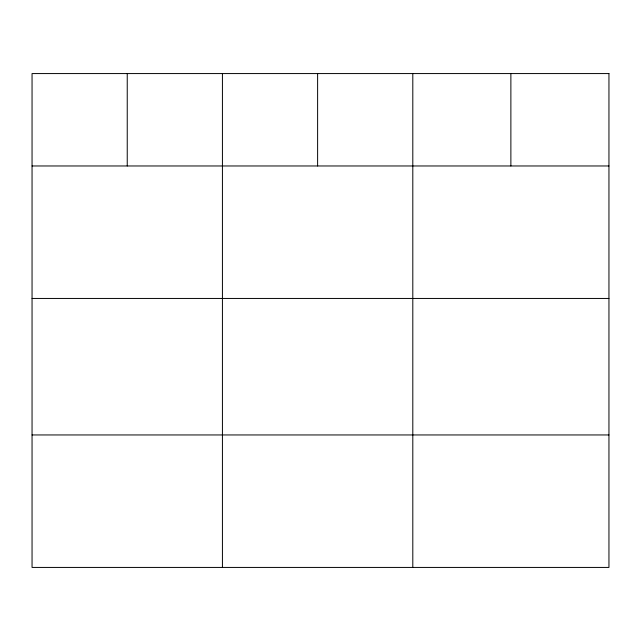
<?xml version="1.0" encoding="UTF-8"?>
<svg xmlns="http://www.w3.org/2000/svg" width="641" height="641" viewBox="0 0 641 641"><rect width="100%" height="100%" fill="white"/><g stroke="black" fill="none" stroke-linecap="round" stroke-linejoin="round"><path stroke-width="0.96" d="M32.05 165.971L608.95 165.971M32.05 298.45L608.95 298.45M32.05 434.951L608.95 434.951M510.877 73.571L510.877 165.971M412.804 73.571L412.804 567.429M317.615 73.571L317.615 165.971M222.427 73.571L222.427 567.429M127.239 73.571L127.239 165.971M608.95 73.571L32.05 73.571L32.05 567.429L608.95 567.429L608.95 73.571"/></g></svg>
